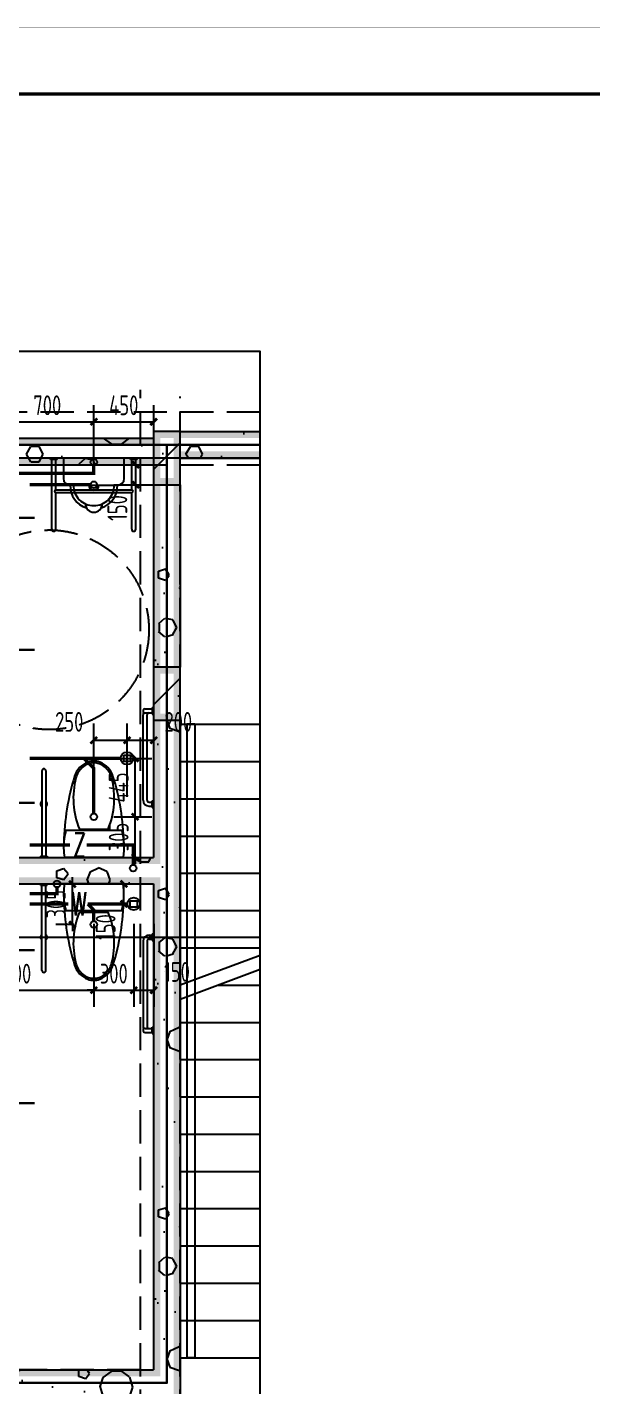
# Model space of a CAD drawing. Extents: x 175123 to 260190, y 15257 to 44959.
# Drawn here: x 187409 to 191654, y 34750 to 44959 of the extents above; entities that cross this region are included whole.
import ezdxf
from ezdxf.enums import TextEntityAlignment as Align
from ezdxf.xclip import XClip

# ---------------------------------------------------------------- set-up
doc = ezdxf.new("R2010")
doc.units = 0
doc.header["$LTSCALE"] = 1000
doc.header["$MEASUREMENT"] = 0
doc.header["$XCLIPFRAME"] = 2
for name, pattern in [('13#结构梁$0$DASH', [0.35, 0.25, -0.1]), ('13#结构梁$0$X-104 13#平面$0$DOTE', [2.42, 2, -0.2, 0.02, -0.2]), ('X-104 13#平面$0$DASH', [0.35, 0.25, -0.1]), ('X-104 13#平面$0$DOTE', [2.42, 2, -0.2, 0.02, -0.2])]:
    doc.linetypes.add(name, pattern=pattern)
for name, color, linetype in [('13#结构梁$0$s-beam', 4, '13#结构梁$0$DASH'), ('13#结构梁$0$X-104 13#平面$0$A_AXIS-轴线', 36, '13#结构梁$0$X-104 13#平面$0$DOTE'), ('AXIS_TEXT', 7, 'Continuous'), ('EQUIP_污水', 7, 'Continuous'), ('PIPE-中水', 122, 'Continuous'), ('PIPE-污水', 2, 'Continuous'), ('PUB_WALL', 9, 'Continuous'), ('TEXT_中水', 7, 'Continuous'), ('TEXT_污水', 7, 'Continuous'), ('TEXT_通气', 7, 'Continuous'), ('TWT_DIM', 3, 'Continuous'), ('VPIPE-中水', 122, 'TG_Z'), ('X-104 13#平面$0$A-E_电梯', 171, 'Continuous'), ('X-104 13#平面$0$A-I_卫-洁具', 241, 'Continuous'), ('X-104 13#平面$0$A_AXIS-轴线', 36, 'X-104 13#平面$0$DOTE'), ('X-104 13#平面$1$05-填充_天正', 26, 'Continuous'), ('X-104 13#平面$1$A-E_栏杆', 232, 'Continuous'), ('X-104 13#平面$1$A_STR-砌块墙', 121, 'Continuous'), ('X-104 13#平面$1$A_STR-砼柱', 51, 'Continuous'), ('图层1', 7, 'Continuous')]:
    doc.layers.add(name, color=color, linetype=linetype)
doc.layers.add('X-104 13#平面$0$000套内', color=226, linetype='Continuous', lineweight=30, plot=False)
doc.layers.add('X-104 13#平面$0$DIM_MODI', color=6, linetype='Continuous', plot=False)
doc.styles.add('_TCH_DIM_T3', font='ROS1', dxfattribs={"width": 0.8, "bigfont": 'JD'})
doc.styles.add('_TWT_PIPETEXT', font='SIMPLEX', dxfattribs={"width": 0.8, "height": 3.5, "bigfont": 'HZTXT'})
doc.styles.add('COMPLEX', font='COMPLEX')
doc.styles.add('TG_LINETYPE', font='SIMPLEX', dxfattribs={"width": 0.8, "height": 3, "bigfont": 'HZTXT'})
doc.styles.add('图签信息$0$华文细黑', font='STXIHEI.TTF', dxfattribs={"height": 10})
doc.linetypes.add('TG_Z', pattern='A,2,-0.3,["Z",TG_LINETYPE,S=0.1,R=0,X=-0.23,Y=-0.15],0', length=2.3)
doc.dimstyles.new('_TWT_ARCH&&50', dxfattribs={"dimtxt": 148.75, "dimasz": 50, "dimexe": 125, "dimexo": 150, "dimgap": 50, "dimtad": 1, "dimdec": 0, "dimzin": 0, "dimdsep": 46, "dimtxsty": '_TCH_DIM_T3', "dimblk": 'ARCHTICK', "dimcen": 0.09, "dimclrt": 7, "dimazin": 2, "dimtfac": 1, "dimtdec": 0, "dimtix": 1, "dimtmove": 2, "dimatfit": 3, "dimfxl": 0, "dimtolj": 1, "dimtzin": 0, "dimarcsym": 0})
pattern_1 = [(0, (354, -366), (600, 1200), [0, -1200]), (0, (-348, -528), (600, 1200), [0, -1200]), (0, (42, -540), (600, 1200), [0, -1200]), (0, (468, -186), (600, 1200), [0, -1200]), (0, (-30, -600), (600, 1200), [0, -1200]), (0, (588, 570), (600, 1200), [0, -1200]), (0, (222, 474), (600, 1200), [0, -1200]), (0, (414, 324), (600, 1200), [0, -1200]), (0, (-564, 300), (600, 1200), [0, -1200]), (0, (24, 246), (600, 1200), [0, -1200]), (0, (-204, -60), (600, 1200), [0, -1200]), (0, (-192, -510), (600, 1200), [0, -1200]), (0, (258, -558), (600, 1200), [0, -1200]), (0, (588, -30), (600, 1200), [0, -1200]), (0, (-534, -216), (600, 1200), [0, -1200]), (0, (-432, -12), (600, 1200), [0, -1200]), (0, (36, -96), (600, 1200), [0, -1200]), (0, (-132, -270), (600, 1200), [0, -1200]), (0, (-228, 126), (600, 1200), [0, -1200]), (0, (-78, 576), (600, 1200), [0, -1200]), (0, (-486, -468), (600, 1200), [0, -1200]), (0, (174, 330), (600, 1200), [0, -1200]), (0, (-384, 348), (600, 1200), [0, -1200]), (0, (-480, 504), (600, 1200), [0, -1200]), (130.6013, (514.286, 194.286), (-2999.99997, 3600.000016), [52.683, -22074.222]), (18.43495, (428.57, 217.14), (3000, 1200), [54.21, -7535.256]), (90, (428.6, 165.7), (600, 1200), [51.429, -2348.571]), (161.56505, (480, 148.57), (-3000, 1199.9999), [54.21, -7535.256]), (53.1301, (480, 148.57), (600, 1200), [57.143, -5942.857]), (135, (525.7, -462.86), (-600, 1200), [48.487, -3345.625]), (45, (457.14, -462.86), (600, 1200), [48.487, -3345.625]), (135, (491.43, -497.14), (-600, 1200), [48.487, -3345.625]), (45, (491.43, -497.14), (600, 1200), [48.487, -3345.625]), (116.565, (-51.4, 342.9), (-0.0001, 2400), [63.888, -1277.753]), (180, (-80, 400), (-600, 1200), [68.571, -1131.428]), (63.435, (-177.1, 342.9), (5e-06, 2400), [63.888, -1277.753]), (116.565, (-148.6, 285.7), (-0.0001, 2400), [63.888, -1277.753]), (0, (-148.6, 285.7), (600, 1200), [68.571, -1131.428]), (63.435, (-80, 285.7), (5e-06, 2400), [63.888, -1277.753]), (107.10273, (400, -62.857), (-1799.99993, 6000.00001), [77.723, -32565.805]), (143.97263, (377.14, 11.43), (-11399.99986, 8399.99999), [77.723, -16244.04]), (180, (314.3, 57.1), (-600, 1200), [74.286, -1125.714]), (36.02737, (177.14, 11.43), (11399.99992, 8399.99991), [77.723, -16244.04]), (71.56505, (154.29, -57.14), (1800, 6000), [72.28, -7517.186]), (107.10273, (177.143, -131.43), (-1799.99993, 6000.00001), [77.723, -32565.805]), (143.97263, (240, -177.14), (-11399.99986, 8399.99999), [77.723, -16244.04]), (0, (240, -177.1), (600, 1200), [74.286, -1125.714]), (36.02737, (314.29, -177.14), (11399.99992, 8399.99991), [77.723, -16244.04]), (71.56505, (377.14, -131.43), (1800, 6000), [72.28, -7517.186]), (150.25512, (411.43, 497.14), (-1800, 1200), [46.07, -9628.64]), (90, (371.4, 474.3), (600, 1200), [45.714, -2354.285]), (29.74488, (371.43, 474.29), (1800, 1200), [46.07, -9628.64]), (116.565, (131.4, -354.3), (-0.0001, 2400), [63.888, -1277.753]), (168.69007, (102.86, -297.14), (-5400, 1199.99997), [58.275, -12179.37]), (41.18593, (0, -325.714), (14999.99991, 13199.999885), [60.744, -25451.604]), (90, (0, -382.86), (600, 1200), [57.143, -2342.857]), (138.81407, (45.714, -422.857), (-14999.999733, 13200.000084), [60.744, -25451.604]), (16.69924, (45.714, -422.857), (19799.99985, 5999.999937), [59.659, -24997.075]), (60.9454, (102.86, -405.714), (600, 1199.99999), [58.832, -24650.679]), (109.98311, (-371.43, 148.57), (-3000.00001, 8399.99998), [66.884, -28024.395]), (155.556045, (-394.286, 211.43), (-7800.00003, 3599.999925), [69.046, -28930.263]), (24.44395, (-520, 211.43), (7800.000004, 3599.999983), [69.046, -28930.263]), (70.01689, (-542.857, 148.57), (3000.00001, 8399.99998), [66.884, -28024.395]), (109.98311, (-520, 85.714), (-3000.00001, 8399.999978), [66.884, -28024.395]), (160.0169, (-457.14, 62.86), (-3000, 1199.99995), [66.884, -13978.755]), (19.9831, (-457.14, 62.86), (2999.99998, 1200), [66.884, -13978.755]), (70.01689, (-394.286, 85.714), (3000.00001, 8399.99998), [66.884, -28024.395]), (122.00538, (74.29, 40), (-600.00008, 1199.99994), [53.908, -11266.868]), (18.43495, (-5.71, 68.57), (3000, 1200), [54.21, -7535.256]), (90, (-5.7, 17.14), (600, 1200), [51.429, -2348.571]), (161.56505, (45.71, 0), (-3000, 1199.9999), [54.21, -7535.256]), (54.46232, (45.714, 0), (4199.99999, 5999.99999), [49.156, -20596.423]), (116.565, (-274.3, -251.4), (-0.0001, 2400), [63.888, -1277.753]), (180, (-302.9, -194.3), (-600, 1200), [62.857, -1137.143]), (59.03624, (-400, -251.43), (600, 1200), [66.64, -13927.644]), (120.96376, (-365.71, -308.57), (-600.00008, 1199.99994), [66.64, -13927.644]), (0, (-365.7, -308.6), (600, 1200), [62.857, -1137.143]), (63.435, (-302.9, -308.6), (5e-06, 2400), [63.888, -1277.753])]
pattern_2 = [(45, (0, 0), (-176.7767, 176.7767), []), (50, (0, 0), (717.26, -62.752), [75, -825]), (355, (0, 0), (-138.751, 752.192), [60, -660]), (100.4514, (59.8, -5.2), (578.509, 689.4395), [63.74, -701.142]), (46.1842, (0, 200), (1067.241, -165.519), [112.5, -1237.5]), (96.6356, (88.9, 186.2), (934.663, 974.118), [95.61, -1051.713]), (351.1842, (0, 200), (934.662, 974.119), [90, -990]), (21, (100, 150), (596.907, -402.619), [75, -825]), (326, (100, 150), (243.315, 725.15), [60, -660]), (71.4514, (149.74, 116.45), (840.223, 322.5305), [63.74, -701.142]), (37.5, (0, 0), (12.1599, 332.8939), [0, -652, 0, -670, 0, -662.5]), (7.5, (0, 0), (263.0695, 394.4117), [0, -382, 0, -637, 0, -252.5]), (327.5, (-223, 0), (533.8224, -22.5549), [0, -250, 0, -780, 0, -1035]), (317.5, (-323, 0), (583.186, 100.105), [0, -325, 0, -518, 0, -735])]

# ---------------------------------------------------------------- blocks, each defined once
blk = doc.blocks.new('X-104 13#平面')
at = {"layer": 'PUB_WALL'}
for points in [[(53500, 18200), (53500, 18150), (55600, 18150), (55550, 18200)], [(53300, 18100), (53300, 18150), (50551.9, 18150), (50565.3, 18100)], [(53300, 17950), (53300, 18000), (50592.1, 18000), (50605.5, 17950)], [(53500, 18050), (53500, 18000), (55650, 18000), (55650, 18050)], [(53300, 16430), (53350, 16430), (53350, 17800), (53300, 17800)], [(53450, 16430), (53500, 16430), (53500, 17800), (53450, 17800)], [(53350, 16030), (53300, 16030), (53300, 15000), (53350, 14950)], [(53500, 16030), (53450, 16030), (53450, 14900), (53500, 14900)], [(50300, 15000), (53300, 15000), (53350, 14950), (50250, 14950)], [(50300, 14800), (53300, 14800), (53350, 14850), (50250, 14850)], [(53300, 14800), (53300, 11150), (53350, 11100), (53350, 14850)], [(53500, 14900), (53500, 11050), (53450, 11050), (53450, 14900)], [(52115, 11150), (53300, 11150), (53350, 11100), (52065, 11100)], [(53500, 11050), (53500, 9000), (53450, 8950), (53450, 11050)]]:
    blk.add_hatch(color=0, dxfattribs=at).paths.add_polyline_path(points)
at = {"layer": 'X-104 13#平面$1$05-填充_天正'}
h = blk.add_hatch(dxfattribs=at)
h.set_pattern_fill('钢筋混凝土', color=0, scale=100, style=0)
h.set_pattern_definition(pattern_2)
h.paths.add_polyline_path([(53300, 17800), (53500, 17800), (53500, 18200), (53300, 18200)])
h = blk.add_hatch(dxfattribs=at)
h.set_pattern_fill('加气混凝土', color=0, scale=100, style=0)
h.set_pattern_definition(pattern_1)
h.paths.add_polyline_path([(53500, 18200), (53500, 18000), (55650, 18000), (55650, 18133.3), (55600, 18150), (55550, 18200)])
h = blk.add_hatch(dxfattribs=at)
h.set_pattern_fill('加气混凝土', color=0, scale=100, style=0)
h.set_pattern_definition(pattern_1)
h.paths.add_polyline_path([(53300, 17950), (53300, 18150), (50551.9, 18150), (50605.5, 17950)])
h = blk.add_hatch(dxfattribs=at)
h.set_pattern_fill('加气混凝土', color=0, scale=100, style=0)
h.set_pattern_definition(pattern_1)
h.paths.add_polyline_path([(53300, 16430), (53500, 16430), (53500, 17800), (53300, 17800)])
h = blk.add_hatch(dxfattribs=at)
h.set_pattern_fill('钢筋混凝土', color=0, scale=100, style=0)
h.set_pattern_definition(pattern_2)
h.paths.add_polyline_path([(53300, 16030), (53500, 16030), (53500, 16430), (53300, 16430)])
h = blk.add_hatch(dxfattribs=at)
h.set_pattern_fill('加气混凝土', color=0, scale=100, style=0)
h.set_pattern_definition(pattern_1)
h.paths.add_polyline_path([(53500, 16030), (53300, 16030), (53300, 15000), (53350, 14950), (53366.7, 14900), (53500, 14900)])
h = blk.add_hatch(dxfattribs=at)
h.set_pattern_fill('加气混凝土', color=0, scale=100, style=0)
h.set_pattern_definition(pattern_1)
h.paths.add_polyline_path([(50250, 14950), (50250, 14850), (50300, 14800), (53300, 14800), (53350, 14850), (53366.7, 14900), (53350, 14950), (53300, 15000), (50300, 15000)])
h = blk.add_hatch(dxfattribs=at)
h.set_pattern_fill('加气混凝土', color=0, scale=100, style=0)
h.set_pattern_definition(pattern_1)
h.paths.add_polyline_path([(53366.7, 14900), (53350, 14850), (53300, 14800), (53300, 11150), (53350, 11100), (53366.7, 11050), (53500, 11050), (53500, 14900)])
h = blk.add_hatch(dxfattribs=at)
h.set_pattern_fill('加气混凝土', color=0, scale=100, style=0)
h.set_pattern_definition(pattern_1)
h.paths.add_polyline_path([(52100, 11083.3), (52100, 10950), (53300, 10950), (53350, 11000), (53366.7, 11050), (53350, 11100), (53300, 11150), (52115, 11150), (52065, 11100)])
h = blk.add_hatch(dxfattribs=at)
h.set_pattern_fill('加气混凝土', color=0, scale=100, style=0)
h.set_pattern_definition(pattern_1)
h.paths.add_polyline_path([(53366.7, 11050), (53350, 11000), (53300, 10950), (53300, 9000), (53350, 8950), (53400, 8933.3), (53450, 8950), (53500, 9000), (53500, 11050)])
at = {"layer": 'X-104 13#平面$1$A_STR-砼柱'}
for points in [[(53500, 18200), (53300, 18200), (53350, 18150), (53450, 18150)], [(53300, 18200), (53300, 17800), (53350, 17850), (53350, 18150)], [(53500, 17800), (53500, 18200), (53450, 18150), (53450, 17850)], [(53300, 17800), (53500, 17800), (53450, 17850), (53350, 17850)], [(53500, 16430), (53300, 16430), (53350, 16380), (53450, 16380)], [(53300, 16430), (53300, 16030), (53350, 16080), (53350, 16380)], [(53500, 16030), (53500, 16430), (53450, 16380), (53450, 16080)], [(53300, 16030), (53500, 16030), (53450, 16080), (53350, 16080)]]:
    blk.add_hatch(color=0, dxfattribs=at).paths.add_polyline_path(points)
at = {"color": 0}
for p, q in [((52525, 17990), (52525, 18000)), ((52575, 17990), (52525, 17990)), ((52535, 17465), (52535, 17990)), ((52565, 17760), (52565, 17990)), ((52575, 17990), (52575, 18000)), ((53078.6, 18000), (52621.4, 18000)), ((52621.4, 18000), (52621.4, 17847.6)), ((53078.6, 17847.6), (53078.6, 18000)), ((53125, 17990), (53125, 18000)), ((53175, 17990), (53125, 17990)), ((53135, 17760), (53135, 17990)), ((53165, 17465), (53165, 17990)), ((53175, 17990), (53175, 18000)), ((52672.2, 17796.8), (53027.8, 17796.8)), ((53135, 17760), (52565, 17760)), ((53135, 17740), (52565, 17740)), ((52565, 17465), (52565, 17740)), ((53135, 17465), (53135, 17740)), ((53220, 15430), (53220, 16070)), ((53235, 16115), (53290, 16115)), ((53235, 16085), (53290, 16085)), ((53250, 15430), (53250, 16070)), ((53290, 16125), (53300, 16125)), ((53290, 16125), (53290, 16075)), ((53290, 16075), (53300, 16075)), ((52459.5, 15650), (52459.5, 15010)), ((52489.5, 15650), (52489.5, 15010)), ((53290, 15425), (53300, 15425)), ((53290, 15375), (53290, 15425)), ((53265, 15415), (53290, 15415)), ((53265, 15385), (53290, 15385)), ((53290, 15375), (53300, 15375)), ((53059.5, 15202.5), (52640.5, 15202.5)), ((52742.3, 15211.8), (52957.7, 15211.8)), ((53059.5, 15202.5), (53070.9, 15151.6)), ((53070.9, 15151.6), (53076.4, 15102.2)), ((52449.5, 15010), (52449.5, 15000)), ((52449.5, 15010), (52499.5, 15010)), ((52499.5, 15010), (52499.5, 15000)), ((53076.4, 15050.2), (53070.8, 15000)), ((53076.4, 15102.2), (53076.4, 15050.2)), ((53070.8, 15000), (52629.2, 15000)), ((52449.5, 14790), (52449.5, 14800)), ((52449.5, 14790), (52499.5, 14790)), ((52459.5, 14150), (52459.5, 14790)), ((52489.5, 14150), (52489.5, 14790)), ((52499.5, 14790), (52499.5, 14800)), ((53070.8, 14800), (52629.2, 14800)), ((53076.4, 14749.8), (53070.8, 14800)), ((53076.4, 14697.8), (53076.4, 14749.8)), ((53059.5, 14597.5), (53070.9, 14648.4)), ((53070.9, 14648.4), (53076.4, 14697.8)), ((53059.5, 14597.5), (52640.5, 14597.5)), ((52742.3, 14588.2), (52957.7, 14588.2)), ((53265, 14415), (53290, 14415)), ((53290, 14425), (53300, 14425)), ((53290, 14425), (53290, 14375)), ((53220, 14370), (53220, 13730)), ((53250, 14370), (53250, 13730)), ((53265, 14385), (53290, 14385)), ((53290, 14375), (53300, 14375)), ((53235, 13715), (53290, 13715)), ((53235, 13685), (53290, 13685)), ((53290, 13725), (53300, 13725)), ((53290, 13675), (53290, 13725)), ((53290, 13675), (53300, 13675))]:
    blk.add_line(p, q, dxfattribs=at)
for centre, radius, start, end in [((52672.2, 17847.6), 50.8, 180, 270), ((52843.7, 17790.5), 171.6, 177.8789, 253.39312), ((52843.7, 17790.5), 146.2, 177.8789, 272.1211), ((52850, 17796.8), 38.1, 180, 0), ((52856.4, 17790.5), 146.2, 267.8789, 2.1211), ((52856.4, 17790.5), 171.6, 286.60688, 2.1211), ((53027.8, 17847.6), 50.8, 270, 0), ((52565, 17750), 10, 90, 270), ((53135, 17750), 10, 270, 90), ((52850, 17657.1), 63.5, 181.07073, 358.92927), ((52550, 17465), 15, 180, 0), ((53150, 17465), 15, 180, 0), ((53235, 16100), 15, 90, 270), ((53265, 16070), 45, 154.47122, 180), ((53265, 16070), 15, 90, 180), ((52850, 15595.2), 128.7, 69.54761, 110.45239), ((52474.5, 15650), 15, 0, 180), ((52862.2, 15562.5), 163.6, 110.45239, 162.75226), ((52873.3, 15555.5), 162.7, 133.14574, 165.22143), ((52850, 15580.4), 128.7, 46.85426, 133.14574), ((52837.8, 15562.5), 163.6, 17.24774, 69.54761), ((52826.7, 15555.5), 162.7, 14.77857, 46.85426), ((54446.9, 15070.5), 1822.9, 162.75226, 178.77763), ((53298.2, 15443.4), 602.2, 165.22143, 202.62626), ((52401.8, 15443.4), 602.2, 337.37374, 14.77857), ((51253.1, 15070.5), 1822.9, 1.22237, 17.24774), ((52474.5, 15400, 0), 25, 126.86987, 233.13013), ((52474.5, 15400, 0), 25, 306.86993, 53.13007), ((53265, 15430), 45, 180, 270), ((53265, 15430), 15, 180, 270), ((53086.3, 15076.2), 463.3, 172.26005, 189.46232), ((53086.3, 15076.2), 463.3, 164.17802, 172.26005), ((53086.3, 14723.8), 463.3, 170.53768, 187.73995), ((54446.9, 14729.5), 1822.9, 181.22237, 197.24774), ((53086.3, 14723.8), 463.3, 187.73995, 195.82198), ((51253.1, 14729.5), 1822.9, 342.75226, 358.77763), ((53298.2, 14356.6), 602.2, 157.37374, 194.77857), ((52401.8, 14356.6), 602.2, 345.22143, 22.62626), ((52474.5, 14400, 0), 25, 126.86987, 233.13013), ((52474.5, 14400, 0), 25, 306.86993, 53.13007), ((53265, 14370), 45, 90, 180), ((53265, 14370), 15, 90, 180), ((52873.3, 14244.5), 162.7, 194.77857, 226.85426), ((52826.7, 14244.5), 162.7, 313.14574, 345.22143), ((52474.5, 14150), 15, 180, 0), ((52862.2, 14237.5), 163.6, 197.24774, 249.54761), ((52850, 14219.6), 128.7, 226.85426, 313.14574), ((52837.8, 14237.5), 163.6, 290.45239, 342.75226), ((52850, 14204.8), 128.7, 249.54761, 290.45239), ((53265, 13730), 45, 180, 205.52878), ((53235, 13700), 15, 90, 270), ((53265, 13730), 15, 180, 270)]:
    blk.add_arc(centre, radius, start, end, dxfattribs=at)
at = {"layer": '13#结构梁$0$s-beam', "color": 0}
for p, q in [((53200, 9000), (53200, 18513.9)), ((53500, 9000), (53500, 18463.9)), ((57121.1, 18345.9), (48700, 18345.9)), ((57121.1, 17945.9), (48700, 17945.9)), ((53200, 11150), (48700, 11150))]:
    blk.add_line(p, q, dxfattribs=at)
at = {"layer": '13#结构梁$0$X-104 13#平面$0$A_AXIS-轴线', "color": 0, "linetype": '13#结构梁$0$X-104 13#平面$0$DOTE'}
for p, q in [((60408.4, 80400), (-2925, 80400)), ((60408.4, 18000), (-2925, 18000))]:
    blk.add_line(p, q, dxfattribs=at)
at = {"layer": 'X-104 13#平面$0$000套内', "color": 0}
blk.add_lwpolyline([(7100, -1550), (21950, -1550), (21950, -950), (48400, -950), (48400, 11050), (53400, 11050), (53400, 18100), (58250, 18100), (58250, 18890), (53289.1, 23052.7), (37950, 14213.3), (37950, 10050), (12454.9, 10050), (4447.4, 15350), (4100, 15350), (4100, 6300), (7100, 6300), (7100, -1550)], dxfattribs=at)
blk.add_lwpolyline([(56445.6, 20404.1), (53289.1, 23052.7), (48392.1, 20230.7), (49171, 17336.9), (52006.2, 18100), (55650, 18100), (55650, 19456)], close=True, dxfattribs=at)
at = {"layer": 'X-104 13#平面$0$A-E_电梯', "color": 0}
for p, q in [((57300, 18000), (53500, 18000)), ((53500, 17800), (53500, 16430)), ((53500, 16030), (53500, 16000)), ((53500, 14041.5), (53500, 16000)), ((53500, 16000), (55450, 16000)), ((53500, 16000), (57500, 16000)), ((53500, 15720), (55450, 15720)), ((53500, 15440), (55450, 15440)), ((53500, 15160), (55450, 15160)), ((53500, 14880), (55450, 14880)), ((53500, 14600), (54995.3, 14600)), ((53500, 14041.5), (54385.9, 14372.4)), ((53500, 14320), (54245.6, 14320)), ((53500, 13934.8), (54395.8, 14269.3)), ((53781.7, 14040), (55450, 14040)), ((53500, 13480), (53500, 13934.8)), ((53500, 13760), (55450, 13760)), ((53500, 13480), (55450, 13480)), ((53500, 13200), (55450, 13200)), ((53500, 12920), (55450, 12920)), ((53500, 12640), (55450, 12640)), ((53500, 12360), (55450, 12360)), ((53500, 12080), (55450, 12080)), ((53500, 11800), (55450, 11800)), ((53500, 11520), (55450, 11520)), ((53500, 11240), (55450, 11240))]:
    blk.add_line(p, q, dxfattribs=at)
at = {"layer": 'X-104 13#平面$0$A-I_卫-洁具', "color": 0, "linetype": 'X-104 13#平面$0$DASH'}
blk.add_circle((52514.1, 16709.8), 750, dxfattribs=at)
at = {"layer": 'X-104 13#平面$0$A_AXIS-轴线', "color": 0, "linetype": 'X-104 13#平面$0$DOTE'}
for p, q in [((60408.4, 80400), (-2925, 80400)), ((60408.4, 18000), (-2925, 18000)), ((39500, 14400), (60408.4, 14400))]:
    blk.add_line(p, q, dxfattribs=at)
at = {"layer": 'X-104 13#平面$0$DIM_MODI', "color": 0}
blk.add_lwpolyline([(45909.3, 16966.3, 0, 150, 0.5), (46551.6, 17353.4, 0, 150, 0.5), (47236.8, 17766.3, 0, 150, 0.5), (48136.1, 18308.3, 0, 150, 0.5), (48907, 18772.8, 0, 150, 0.5), (49463.7, 19108.3, 0, 150, 0.5), (49977.6, 19418, 0, 150, 0.5), (50662.8, 19830.9, 0, 150, 0.5), (51476.5, 20321.2, 0, 150, 0.5), (52161.7, 20734.2, 0, 150, 0.5), (52846.9, 21147.1, 0, 150, 0.5), (53002.9, 21241.1, 0, 150, 0.5), (53751.2, 20741, 0, 150, 0.5), (54748.9, 20074.2, 0, 150, 0.5), (55372.5, 19657.5, 0, 150, 0.5), (56245.5, 19074.1, 0, 150, 0.5), (56993.7, 18574, 0, 150, 0.5)], format="xyseb", dxfattribs=at)
at = {"layer": 'X-104 13#平面$1$A-E_栏杆', "color": 0}
for p, q in [((53550, 16000), (53550, 11240)), ((53610, 16000), (53550, 16000)), ((53610, 16000), (53610, 11240)), ((53610, 11240), (53550, 11240))]:
    blk.add_line(p, q, dxfattribs=at)
at = {"layer": 'X-104 13#平面$1$A_STR-砌块墙', "color": 0}
for p, q in [((53500, 18200), (55550, 18200)), ((50551.9, 18150), (53300, 18150)), ((53500, 18000), (55650, 18000)), ((50605.5, 17950), (53300, 17950)), ((53300, 17800), (53300, 16430)), ((53500, 17800), (53500, 16430)), ((53300, 16030), (53300, 15000)), ((53500, 16030), (53500, 14900)), ((50300, 15000), (53300, 15000)), ((53500, 14900), (53500, 11050)), ((50300, 14800), (53300, 14800)), ((53300, 14800), (53300, 11150)), ((52115, 11150), (53300, 11150)), ((53500, 11050), (53500, 9000))]:
    blk.add_line(p, q, dxfattribs=at)
at = {"layer": 'X-104 13#平面$1$A_STR-砼柱', "color": 0}
for p, q in [((53500, 18200), (53300, 18200)), ((53300, 18200), (53300, 17800)), ((53500, 17800), (53500, 18200)), ((53300, 17800), (53500, 17800)), ((53500, 16430), (53300, 16430)), ((53300, 16430), (53300, 16030)), ((53500, 16030), (53500, 16430)), ((53300, 16030), (53500, 16030))]:
    blk.add_line(p, q, dxfattribs=at)
at = {"color": 0, "style": '图签信息$0$华文细黑'}
for p in [(72170.3, 105564.8), (72170.3, 43164.8), (72170.3, -19235.2)]:
    blk.add_attdef('200X', text='', height=100, dxfattribs=at).set_placement(p, align=Align.BOTTOM_RIGHT)
at = {"layer": 'AXIS_TEXT', "color": 0, "style": 'COMPLEX', "width": 1.041667}
for p, p2 in [((-400, 156296.3), (0, 156296.3)), ((7800, 156296.3), (8200, 156296.3)), ((12300, 156296.3), (12700, 156296.3)), ((21300, 156296.3), (21700, 156296.3)), ((30300, 156296.3), (30700, 156296.3)), ((39300, 156296.3), (39700, 156296.3)), ((48300, 156296.3), (48700, 156296.3)), ((57300, 156296.3), (57700, 156296.3)), ((-7525, 142576), (-7125, 142576)), ((64743.5, 142576), (65143.5, 142576)), ((-7525, 139476), (-7125, 139476)), ((64743.5, 138976), (65143.5, 138976)), ((-7525, 133576), (-7125, 133576)), ((64743.5, 133576), (65143.5, 133576)), ((-7525, 124576), (-7125, 124576)), ((64743.5, 124576), (65143.5, 124576)), ((-400, 112775), (0, 112775)), ((7800, 112775), (8200, 112775)), ((12300, 112775), (12700, 112775)), ((21300, 112775), (21700, 112775)), ((30300, 112775), (30700, 112775)), ((39300, 112775), (39700, 112775)), ((48300, 112775), (48700, 112775)), ((57300, 112775), (57700, 112775)), ((-400, 89896.3), (0, 89896.3)), ((7800, 89896.3), (8200, 89896.3)), ((12300, 89896.3), (12700, 89896.3)), ((21300, 89896.3), (21700, 89896.3)), ((30300, 89896.3), (30700, 89896.3)), ((39300, 89896.3), (39700, 89896.3)), ((48300, 89896.3), (48700, 89896.3)), ((57300, 89896.3), (57700, 89896.3)), ((-7525, 80176), (-7125, 80176)), ((64743.5, 80176), (65143.5, 80176)), ((-7525, 77076), (-7125, 77076)), ((64743.5, 76576), (65143.5, 76576)), ((-7525, 71176), (-7125, 71176)), ((64743.5, 71176), (65143.5, 71176)), ((-7525, 62176), (-7125, 62176)), ((64743.5, 62176), (65143.5, 62176)), ((-400, 50375), (0, 50375)), ((7800, 50375), (8200, 50375)), ((12300, 50375), (12700, 50375)), ((21300, 50375), (21700, 50375)), ((30300, 50375), (30700, 50375)), ((39300, 50375), (39700, 50375)), ((48300, 50375), (48700, 50375)), ((57300, 50375), (57700, 50375)), ((-400, 27496.3), (0, 27496.3)), ((7800, 27496.3), (8200, 27496.3)), ((12300, 27496.3), (12700, 27496.3)), ((21300, 27496.3), (21700, 27496.3)), ((30300, 27496.3), (30700, 27496.3)), ((39300, 27496.3), (39700, 27496.3)), ((48300, 27496.3), (48700, 27496.3)), ((57300, 27496.3), (57700, 27496.3)), ((-7525, 17776), (-7125, 17776)), ((64743.5, 17776), (65143.5, 17776)), ((-7525, 14676), (-7125, 14676)), ((64743.5, 14176), (65143.5, 14176)), ((-7525, 8776), (-7125, 8776)), ((64743.5, 8776), (65143.5, 8776)), ((-7525, -224), (-7125, -224)), ((64743.5, -224), (65143.5, -224)), ((-400, -12025), (0, -12025)), ((7800, -12025), (8200, -12025)), ((12300, -12025), (12700, -12025)), ((21300, -12025), (21700, -12025)), ((30300, -12025), (30700, -12025)), ((39300, -12025), (39700, -12025)), ((48300, -12025), (48700, -12025)), ((57300, -12025), (57700, -12025))]:
    blk.add_attdef('A', text='', height=448, dxfattribs=at).set_placement(p, p2, align=Align.FIT)
blk = doc.blocks.new('图框-A1')
for points, const_width in [([(0, 0), (841, 0), (841, 594), (0, 594)], 0.05), ([(766, 584), (25, 584), (25, 10), (766, 10)], 0.5)]:
    blk.add_lwpolyline(points, close=True, dxfattribs=dict(const_width=const_width))
blk = doc.blocks.new('$TwtSys$00000147')
blk.add_circle((0, 0, 0), 1)
blk = doc.blocks.new('$TwtSys$00000136')
at = {"elevation": 0}
blk.add_lwpolyline([(-51, 45), (51, 45), (51, -49), (-51, -49)], close=True, dxfattribs=at)
blk.add_circle((0, 0, 0), 93.8)
blk = doc.blocks.new('_ArchTick')
at = {"color": 0, "linetype": 'ByBlock', "const_width": 0.4}
blk.add_lwpolyline([(-0.5, -0.5), (0.5, 0.5)], dxfattribs=at)
blk = doc.blocks.new('*D323')
at = {"layer": 'Defpoints', "color": 0}
for p in [(187910, 39465), (188221, 39465), (187910, 39026)]:
    blk.add_point(p, dxfattribs=at)
at = {"layer": 'TWT_DIM', "color": 0, "lineweight": -2}
for p, q in [((188060, 39465), (188346, 39465)), ((188221, 39026), (188221, 39465)), ((188060, 39026), (188346, 39026))]:
    blk.add_line(p, q, dxfattribs=at)
at = {"layer": 'TWT_DIM', "color": 0, "lineweight": -2, "xscale": 50, "yscale": 50, "zscale": 50}
for p, rotation in [((188221, 39465), 90), ((188221, 39026), 270)]:
    blk.add_blockref('_ArchTick', p, dxfattribs=dict(at, rotation=rotation))
at = {"layer": 'TWT_DIM', "color": 7, "insert": (188097, 39246), "char_height": 148.8, "attachment_point": 5, "rotation": 90, "style": '_TCH_DIM_T3'}
blk.add_mtext('\\A1;445', dxfattribs=at)
blk = doc.blocks.new('*D324')
at = {"layer": 'Defpoints', "color": 0}
for p in [(187910, 39026), (188221, 39026), (187910, 38721)]:
    blk.add_point(p, dxfattribs=at)
at = {"layer": 'TWT_DIM', "color": 0, "lineweight": -2}
for p, q in [((188060, 39026), (188346, 39026)), ((188221, 39026), (188221, 39076)), ((188221, 38721), (188221, 39026)), ((188060, 38721), (188346, 38721)), ((188221, 38721), (188221, 38671))]:
    blk.add_line(p, q, dxfattribs=at)
at = {"layer": 'TWT_DIM', "color": 0, "lineweight": -2, "xscale": 50, "yscale": 50, "zscale": 50}
for p, rotation in [((188221, 39026), 270), ((188221, 38721), 90)]:
    blk.add_blockref('_ArchTick', p, dxfattribs=dict(at, rotation=rotation))
at = {"layer": 'TWT_DIM', "color": 7, "insert": (188097, 38874), "char_height": 148.8, "attachment_point": 5, "rotation": 90, "style": '_TCH_DIM_T3'}
blk.add_mtext('\\A1;305', dxfattribs=at)
blk = doc.blocks.new('*D325')
at = {"layer": 'Defpoints', "color": 0}
for p in [(188160, 39601), (187910, 39026), (188160, 39026)]:
    blk.add_point(p, dxfattribs=at)
at = {"layer": 'TWT_DIM', "color": 0, "lineweight": -2}
for p, q in [((187910, 39176), (187910, 39726)), ((188160, 39176), (188160, 39726)), ((187910, 39601), (188160, 39601))]:
    blk.add_line(p, q, dxfattribs=at)
at = {"layer": 'TWT_DIM', "color": 0, "lineweight": -2, "xscale": 50, "yscale": 50, "zscale": 50, "rotation": 180}
blk.add_blockref('_ArchTick', (187910, 39601), dxfattribs=at)
at = {"layer": 'TWT_DIM', "color": 0, "lineweight": -2, "xscale": 50, "yscale": 50, "zscale": 50}
blk.add_blockref('_ArchTick', (188160, 39601), dxfattribs=at)
at = {"layer": 'TWT_DIM', "color": 7, "insert": (187725, 39739), "char_height": 148.8, "attachment_point": 5, "style": '_TCH_DIM_T3'}
blk.add_mtext('\\A1;250', dxfattribs=at)
blk = doc.blocks.new('*D326')
at = {"layer": 'Defpoints', "color": 0}
for p in [(188360, 39601), (188160, 39026), (188360, 39026)]:
    blk.add_point(p, dxfattribs=at)
at = {"layer": 'TWT_DIM', "color": 0, "lineweight": -2}
for p, q in [((188160, 39176), (188160, 39726)), ((188360, 39176), (188360, 39726)), ((188160, 39601), (188360, 39601))]:
    blk.add_line(p, q, dxfattribs=at)
at = {"layer": 'TWT_DIM', "color": 0, "lineweight": -2, "xscale": 50, "yscale": 50, "zscale": 50, "rotation": 180}
blk.add_blockref('_ArchTick', (188160, 39601), dxfattribs=at)
at = {"layer": 'TWT_DIM', "color": 0, "lineweight": -2, "xscale": 50, "yscale": 50, "zscale": 50}
blk.add_blockref('_ArchTick', (188360, 39601), dxfattribs=at)
at = {"layer": 'TWT_DIM', "color": 7, "insert": (188545, 39739), "char_height": 148.8, "attachment_point": 5, "style": '_TCH_DIM_T3'}
blk.add_mtext('\\A1;200', dxfattribs=at)
blk = doc.blocks.new('*D327')
at = {"layer": 'Defpoints', "color": 0}
for p in [(188136, 38521), (188210, 38521), (188210, 38372)]:
    blk.add_point(p, dxfattribs=at)
at = {"layer": 'TWT_DIM', "color": 0, "lineweight": -2}
for p, q in [((188060, 38521), (188011, 38521)), ((188136, 38372), (188136, 38521)), ((188060, 38372), (188011, 38372))]:
    blk.add_line(p, q, dxfattribs=at)
at = {"layer": 'TWT_DIM', "color": 0, "lineweight": -2, "xscale": 50, "yscale": 50, "zscale": 50}
for p, rotation in [((188136, 38521), 90), ((188136, 38372), 270)]:
    blk.add_blockref('_ArchTick', p, dxfattribs=dict(at, rotation=rotation))
at = {"layer": 'TWT_DIM', "color": 7, "insert": (187999, 38197), "char_height": 148.8, "attachment_point": 5, "rotation": 90, "style": '_TCH_DIM_T3'}
blk.add_mtext('\\A1;150', dxfattribs=at)
blk = doc.blocks.new('*D330')
at = {"layer": 'Defpoints', "color": 0}
for p in [(186710, 38372), (187910, 38372), (187910, 37723)]:
    blk.add_point(p, dxfattribs=at)
at = {"layer": 'TWT_DIM', "color": 0, "lineweight": -2}
for p, q in [((186710, 38222), (186710, 37598)), ((187910, 38222), (187910, 37598)), ((186710, 37723), (187910, 37723))]:
    blk.add_line(p, q, dxfattribs=at)
at = {"layer": 'TWT_DIM', "color": 0, "lineweight": -2, "xscale": 50, "yscale": 50, "zscale": 50, "rotation": 180}
blk.add_blockref('_ArchTick', (186710, 37723), dxfattribs=at)
at = {"layer": 'TWT_DIM', "color": 0, "lineweight": -2, "xscale": 50, "yscale": 50, "zscale": 50}
blk.add_blockref('_ArchTick', (187910, 37723), dxfattribs=at)
at = {"layer": 'TWT_DIM', "color": 7, "insert": (187310, 37847), "char_height": 148.8, "attachment_point": 5, "style": '_TCH_DIM_T3'}
blk.add_mtext('\\A1;1200', dxfattribs=at)
blk = doc.blocks.new('*D331')
at = {"layer": 'Defpoints', "color": 0}
for p in [(187910, 38372), (188210, 38372), (188210, 37723)]:
    blk.add_point(p, dxfattribs=at)
at = {"layer": 'TWT_DIM', "color": 0, "lineweight": -2}
for p, q in [((187910, 38222), (187910, 37598)), ((188210, 38222), (188210, 37598)), ((187910, 37723), (187860, 37723)), ((187910, 37723), (188210, 37723)), ((188210, 37723), (188260, 37723))]:
    blk.add_line(p, q, dxfattribs=at)
at = {"layer": 'TWT_DIM', "color": 0, "lineweight": -2, "xscale": 50, "yscale": 50, "zscale": 50}
blk.add_blockref('_ArchTick', (187910, 37723), dxfattribs=at)
at = {"layer": 'TWT_DIM', "color": 0, "lineweight": -2, "xscale": 50, "yscale": 50, "zscale": 50, "rotation": 180}
blk.add_blockref('_ArchTick', (188210, 37723), dxfattribs=at)
at = {"layer": 'TWT_DIM', "color": 7, "insert": (188060, 37847), "char_height": 148.8, "attachment_point": 5, "style": '_TCH_DIM_T3'}
blk.add_mtext('\\A1;300', dxfattribs=at)
blk = doc.blocks.new('*D332')
at = {"layer": 'Defpoints', "color": 0}
for p in [(188210, 38372), (188360, 38372), (188360, 37723)]:
    blk.add_point(p, dxfattribs=at)
at = {"layer": 'TWT_DIM', "color": 0, "lineweight": -2}
for p, q in [((188210, 38222), (188210, 37598)), ((188360, 38222), (188360, 37598)), ((188210, 37723), (188360, 37723))]:
    blk.add_line(p, q, dxfattribs=at)
at = {"layer": 'TWT_DIM', "color": 0, "lineweight": -2, "xscale": 50, "yscale": 50, "zscale": 50, "rotation": 180}
blk.add_blockref('_ArchTick', (188210, 37723), dxfattribs=at)
at = {"layer": 'TWT_DIM', "color": 0, "lineweight": -2, "xscale": 50, "yscale": 50, "zscale": 50}
blk.add_blockref('_ArchTick', (188360, 37723), dxfattribs=at)
at = {"layer": 'TWT_DIM', "color": 7, "insert": (188535, 37860), "char_height": 148.8, "attachment_point": 5, "style": '_TCH_DIM_T3'}
blk.add_mtext('\\A1;150', dxfattribs=at)
blk = doc.blocks.new('*D335')
at = {"layer": 'Defpoints', "color": 0}
for p in [(187910, 41994), (187210, 41521), (187910, 41521)]:
    blk.add_point(p, dxfattribs=at)
at = {"layer": 'TWT_DIM', "color": 0, "lineweight": -2}
for p, q in [((187210, 41671), (187210, 42119)), ((187910, 41671), (187910, 42119)), ((187210, 41994), (187910, 41994))]:
    blk.add_line(p, q, dxfattribs=at)
at = {"layer": 'TWT_DIM', "color": 0, "lineweight": -2, "xscale": 50, "yscale": 50, "zscale": 50, "rotation": 180}
blk.add_blockref('_ArchTick', (187210, 41994), dxfattribs=at)
at = {"layer": 'TWT_DIM', "color": 0, "lineweight": -2, "xscale": 50, "yscale": 50, "zscale": 50}
blk.add_blockref('_ArchTick', (187910, 41994), dxfattribs=at)
at = {"layer": 'TWT_DIM', "color": 7, "insert": (187560, 42118), "char_height": 148.8, "attachment_point": 5, "style": '_TCH_DIM_T3'}
blk.add_mtext('\\A1;700', dxfattribs=at)
blk = doc.blocks.new('*D336')
at = {"layer": 'Defpoints', "color": 0}
for p in [(188360, 41994), (187910, 41521), (188360, 41521)]:
    blk.add_point(p, dxfattribs=at)
at = {"layer": 'TWT_DIM', "color": 0, "lineweight": -2}
for p, q in [((187910, 41671), (187910, 42119)), ((188360, 41671), (188360, 42119)), ((187910, 41994), (188360, 41994))]:
    blk.add_line(p, q, dxfattribs=at)
at = {"layer": 'TWT_DIM', "color": 0, "lineweight": -2, "xscale": 50, "yscale": 50, "zscale": 50, "rotation": 180}
blk.add_blockref('_ArchTick', (187910, 41994), dxfattribs=at)
at = {"layer": 'TWT_DIM', "color": 0, "lineweight": -2, "xscale": 50, "yscale": 50, "zscale": 50}
blk.add_blockref('_ArchTick', (188360, 41994), dxfattribs=at)
at = {"layer": 'TWT_DIM', "color": 7, "insert": (188135, 42118), "char_height": 148.8, "attachment_point": 5, "style": '_TCH_DIM_T3'}
blk.add_mtext('\\A1;450', dxfattribs=at)
blk = doc.blocks.new('*D337')
at = {"layer": 'Defpoints', "color": 0}
for p in [(187910, 41671), (188225, 41671), (187910, 41521)]:
    blk.add_point(p, dxfattribs=at)
at = {"layer": 'TWT_DIM', "color": 0, "lineweight": -2}
for p, q in [((188060, 41671), (188350, 41671)), ((188225, 41521), (188225, 41671)), ((188060, 41521), (188350, 41521))]:
    blk.add_line(p, q, dxfattribs=at)
at = {"layer": 'TWT_DIM', "color": 0, "lineweight": -2, "xscale": 50, "yscale": 50, "zscale": 50}
for p, rotation in [((188225, 41671), 90), ((188225, 41521), 270)]:
    blk.add_blockref('_ArchTick', p, dxfattribs=dict(at, rotation=rotation))
at = {"layer": 'TWT_DIM', "color": 7, "insert": (188087, 41346), "char_height": 148.8, "attachment_point": 5, "rotation": 90, "style": '_TCH_DIM_T3'}
blk.add_mtext('\\A1;150', dxfattribs=at)
blk = doc.blocks.new('*D340')
at = {"layer": 'Defpoints', "color": 0}
for p in [(187749, 38521), (187910, 38521), (187910, 38216)]:
    blk.add_point(p, dxfattribs=at)
at = {"layer": 'TWT_DIM', "color": 0, "lineweight": -2}
for p, q in [((187760, 38521), (187624, 38521)), ((187749, 38521), (187749, 38571)), ((187749, 38216), (187749, 38521)), ((187760, 38216), (187624, 38216)), ((187749, 38216), (187749, 38166))]:
    blk.add_line(p, q, dxfattribs=at)
at = {"layer": 'TWT_DIM', "color": 0, "lineweight": -2, "xscale": 50, "yscale": 50, "zscale": 50}
for p, rotation in [((187749, 38521), 270), ((187749, 38216), 90)]:
    blk.add_blockref('_ArchTick', p, dxfattribs=dict(at, rotation=rotation))
at = {"layer": 'TWT_DIM', "color": 7, "insert": (187625, 38369), "char_height": 148.8, "attachment_point": 5, "rotation": 90, "style": '_TCH_DIM_T3'}
blk.add_mtext('\\A1;305', dxfattribs=at)

msp = doc.modelspace()

# ---------------------------------------------------------------- hatches: boundary and pattern name
at = {"layer": 'PIPE-中水', "linetype": 'Continuous'}
for points in [[(187909.8, 41607.7), (187922.3, 41607.7), (187922.3, 41595.2)], [(187909.8, 41607.7), (187909.8, 41595.2), (187922.3, 41595.2)], [(188206.2, 38815.1), (188218.7, 38815.1), (188218.7, 38827.6)], [(188206.2, 38815.1), (188206.2, 38827.6), (188218.7, 38827.6)], [(187633.1, 38447.6), (187645.6, 38447.6), (187645.6, 38435.1)], [(187633.1, 38447.6), (187633.1, 38435.1), (187645.6, 38435.1)]]:
    msp.add_hatch(color=256, dxfattribs=at).paths.add_polyline_path(points)
at = {"layer": 'PIPE-污水', "linetype": 'Continuous'}
for points in [[(187909.8, 39390.7), (187918.7, 39399.6), (187922.3, 39395.9)], [(187909.8, 39390.7), (187922.3, 39390.7), (187922.3, 39395.9)], [(187909.8, 38326.6), (187918.7, 38335.4), (187922.3, 38331.8)], [(187909.8, 38326.6), (187922.3, 38326.6), (187922.3, 38331.8)]]:
    msp.add_hatch(color=256, dxfattribs=at).paths.add_polyline_path(points)

# ---------------------------------------------------------------- linework, layer by layer
at = {"layer": 'PIPE-中水', "linetype": 'Continuous', "ltscale": 0.5, "const_width": 25}
for points in [[(187909.8, 41607.7), (187909.8, 41666.4)], [(187041.6, 41607.7), (187909.8, 41607.7)], [(187427.4, 38815.1), (187730.6, 38815.1)], [(187855.3, 38815.1), (188206.2, 38815.1)], [(188206.2, 38815.1), (188206.2, 38664.8)], [(187633.1, 38447.6), (187633.1, 38496.2)], [(187427.4, 38447.6), (187633.1, 38447.6)]]:
    msp.add_lwpolyline(points, dxfattribs=at)
at = {"layer": 'PIPE-污水', "linetype": 'Continuous', "ltscale": 0.5, "const_width": 25}
for points in [[(187884.8, 41521.2), (187427.4, 41521.2)], [(187835.4, 39465.2), (187427.4, 39465.2)], [(187909.8, 39390.7), (187835.4, 39465.2)], [(188112.8, 39465.2), (187835.4, 39465.2)], [(187909.8, 39051.2), (187909.8, 39390.7)], [(187717.3, 38371.6), (187427.4, 38371.6)], [(187909.8, 38326.6), (187864.8, 38371.6)], [(188162.8, 38371.6), (187864.8, 38371.6)], [(187909.8, 38241.2), (187909.8, 38326.6)]]:
    msp.add_lwpolyline(points, dxfattribs=at)
at = {"layer": 'VPIPE-中水', "linetype": 'Continuous'}
for centre in [(187909.8, 41691.4), (188206.2, 38639.8), (187633.1, 38521.2)]:
    msp.add_circle(centre, 25, dxfattribs=at)

# ---------------------------------------------------------------- block references
at = {"xscale": 50, "yscale": 50, "zscale": 50}
msp.add_blockref('图框-A1', (175124.5, 15258.1), dxfattribs=at)
at = {"color": 251}
ref = msp.add_blockref('X-104 13#平面', (135059.8, 23721.2), dxfattribs=at)
XClip(ref).set_block_clipping_path([(47300.0000000066, 8199.9999999998), (54100.0000000072, 18799.9999999998)])
at = {"layer": 'EQUIP_污水', "xscale": 25, "yscale": 25, "zscale": 25, "rotation": 180}
for p in [(187909.8, 41521.2), (187909.8, 39026.2)]:
    msp.add_blockref('$TwtSys$00000147', p, dxfattribs=at)
at = {"layer": 'EQUIP_污水'}
for name, p, xscale, yscale, zscale in [('$TwtSys$00000136', (188159.8, 39465.2), 0.5, 0.5, 0.5), ('$TwtSys$00000136', (188209.8, 38371.6), 0.5, 0.5, 0.5), ('$TwtSys$00000147', (187909.8, 38216.2), 25, 25, 25)]:
    msp.add_blockref(name, p, dxfattribs=dict(at, xscale=xscale, yscale=yscale, zscale=zscale))
at = {"layer": '图层1', "color": 251}
ref = msp.add_blockref('X-104 13#平面', (188023.7, -40329.7), dxfattribs=at)
XClip(ref).set_block_clipping_path([(47300.0000000066, 70599.9999999998), (54100.0000000072, 81199.9999999998)])

# ---------------------------------------------------------------- texts
at = {"layer": 'TEXT_中水', "style": '_TWT_PIPETEXT', "width": 0.64}
msp.add_text('Z', height=175, dxfattribs=at).set_placement((187755.6, 38727.6))
at = {"layer": 'TEXT_污水', "style": '_TWT_PIPETEXT', "width": 0.64}
msp.add_text('W', height=175, dxfattribs=at).set_placement((187742.3, 38284.1))
at = {"layer": 'TEXT_通气', "style": '_TWT_PIPETEXT', "width": 0.64}
for p in [(187464.9, 41234.5), (187464.9, 40242.3), (187464.9, 39092.2), (187464.9, 37985.2), (187464.9, 36836.2)]:
    msp.add_text('T', height=175, rotation=90, dxfattribs=at).set_placement(p)

# ---------------------------------------------------------------- dimensions: what is measured, and where the dimension line sits
at = {"layer": 'TWT_DIM'}
for p1, p2, distance, text, picture, middle in [((187209.8, 41521.2), (187909.8, 41521.2), 472.4, '700', '*D335', (187559.8, 42118)), ((187909.8, 41521.2), (188359.8, 41521.2), 472.4, '450', '*D336', (188134.8, 42118)), ((187909.8, 39026.2), (187909.8, 39465.2), -311.5, '445', '*D323', (188096.9, 39245.7)), ((187909.8, 38721.2), (187909.8, 39026.2), -311.5, '305', '*D324', (188096.9, 38873.7)), ((187909.8, 38216.2), (187909.8, 38521.2), 160.4, '305', '*D340', (187625.1, 38368.7)), ((186709.8, 38371.6), (187909.8, 38371.6), -648.9, '1200', '*D330', (187309.8, 37847.1)), ((187909.8, 38371.6), (188209.8, 38371.6), -648.9, '300', '*D331', (188059.8, 37847.1))]:
    dim = msp.add_aligned_dim(p1=p1, p2=p2, distance=distance, text=text, dimstyle='_TWT_ARCH&&50', dxfattribs=at)
    dim.commit()
    dim.dimension.update_dxf_attribs({"geometry": picture, "text_midpoint": middle})
for base, p1, p2, angle, text, picture, middle in [((188224.8, 41671.2), (187909.8, 41521.2), (187909.8, 41671.2), 90, '150', '*D337', (188087.3, 41346.2)), ((188159.8, 39601.2), (187909.8, 39026.2), (188159.8, 39026.2), 360, '250', '*D325', (187724.8, 39738.7)), ((188359.8, 39601.2), (188159.8, 39026.2), (188359.8, 39026.2), 360, '200', '*D326', (188544.8, 39738.7)), ((188136.2, 38521.2), (188209.8, 38371.6), (188209.8, 38521.2), 90, '150', '*D327', (187998.7, 38196.6)), ((188359.8, 37722.7), (188209.8, 38371.6), (188359.8, 38371.6), 0, '150', '*D332', (188534.8, 37860.2))]:
    dim = msp.add_linear_dim(base=base, p1=p1, p2=p2, angle=angle, text=text, dimstyle='_TWT_ARCH&&50', dxfattribs=at)
    dim.commit()
    dim.dimension.update_dxf_attribs({"geometry": picture, "text_midpoint": middle, "dimtype": 161})

doc.saveas('drawing.dxf')
